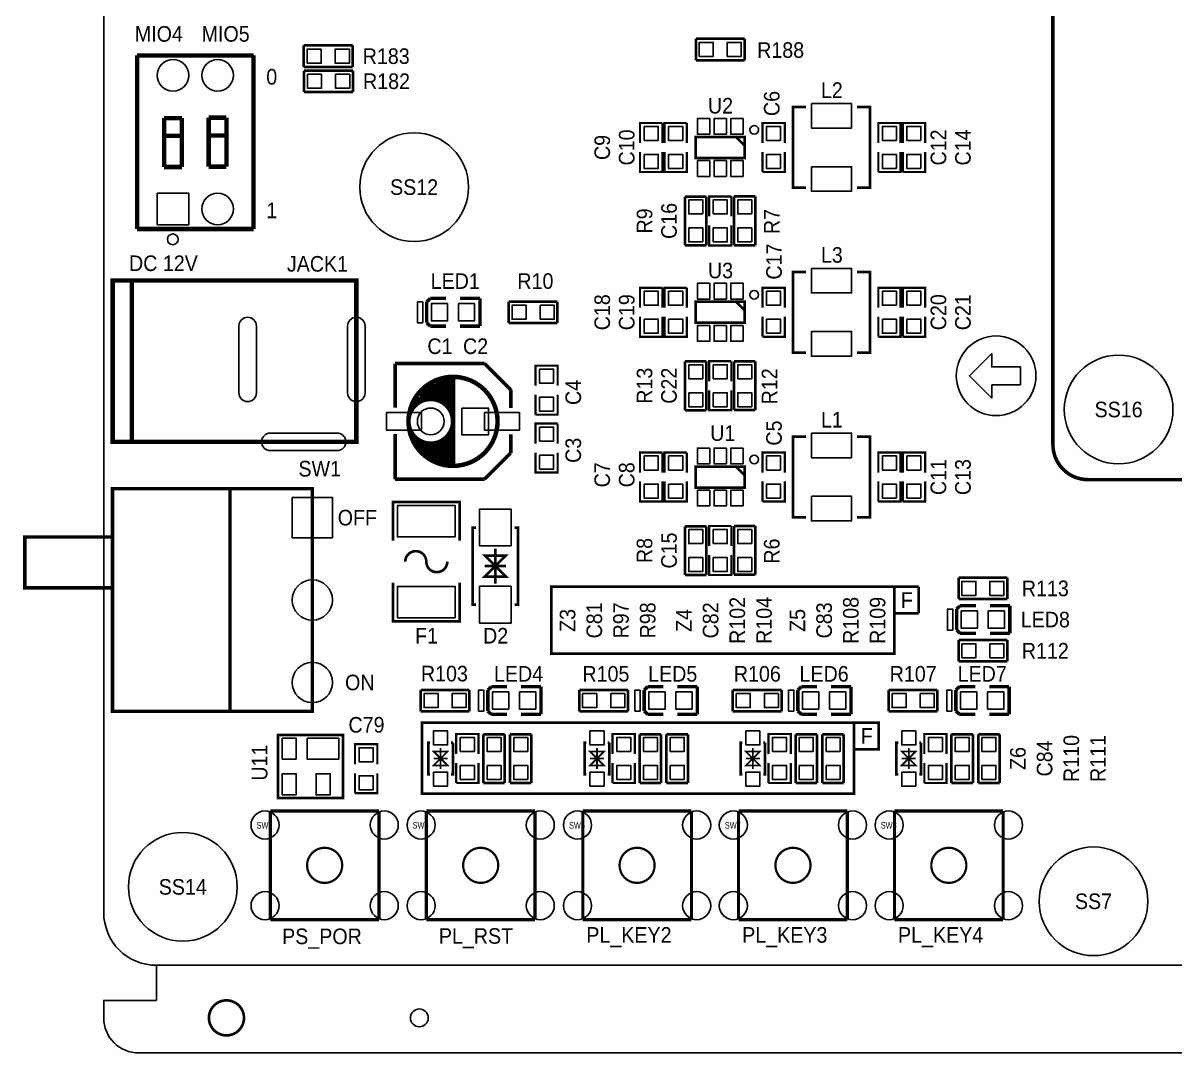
# Model space of a CAD drawing. Extents: x -6 to 181, y -5 to 126.
# Drawn here: x -4.6 to 61.1, y -5 to 53.7 of the extents above; entities that cross this region are included whole.
import ezdxf
from ezdxf.enums import TextEntityAlignment as Align

# ---------------------------------------------------------------- set-up
doc = ezdxf.new("R2010")
doc.units = 0
for name, color, linetype in [('BG_OUTLINE', 140, 'CONTINUOUS'), ('BG_SILKSCREEN_TOP', 30, 'CONTINUOUS'), ('PG_SILKSCREEN_TOP', 254, 'CONTINUOUS'), ('PIN_TOP', 92, 'CONTINUOUS'), ('RD_SILKSCREEN_TOP', 52, 'CONTINUOUS')]:
    doc.layers.add(name, color=color, linetype=linetype)

msp = doc.modelspace()

# ---------------------------------------------------------------- linework, layer by layer
at = {"layer": 'BG_OUTLINE'}
msp.add_lwpolyline([(0, 2.999994), (0, 116.999995, -0.414214), (2.999994, 119.999989), (173.00001, 119.999989, -0.414214), (176.000004, 116.999995), (176.000004, 2.999994, -0.414214), (173.00001, 0), (2.999994, 0, -0.414214)], format="xyb", close=True, dxfattribs=at)
msp.add_lwpolyline([(175.999648, -1.999996), (175.999648, -2.999994, -0.414214), (173.999652, -4.99999), (1.999996, -4.99999, -0.414214), (0, -2.999994), (0, -1.999996), (2.999994, -1.999996), (2.999994, 0)], format="xyb", dxfattribs=at)
at = {"layer": 'BG_OUTLINE', "const_width": 0.1524}
msp.add_lwpolyline([(7.999984, -2.999994, 1), (5.999988, -2.999994, 1), (7.999984, -2.999994)], format="xyb", dxfattribs=at)
at = {"layer": 'BG_SILKSCREEN_TOP'}
for points, const_width in [([(54.138093, 29.69707), (54.138093, 67.696994)], 0.2032), ([(108.137985, 27.697074), (56.138089, 27.697074)], 0.2032), ([(45.085, 17.78), (45.085, 21.59), (25.527, 21.59), (25.527, 17.78), (45.085, 17.78)], 0.1524), ([(45.085, 21.59), (46.482, 21.59)], 0.1524), ([(46.482, 21.59), (46.482, 20.066)], 0.1524), ([(46.482, 20.066), (45.085, 20.066)], 0.1524), ([(18.161, 9.779), (42.799, 9.779), (42.799, 13.843), (18.161, 13.843), (18.161, 9.779)], 0.1524), ([(42.799, 13.843), (44.196, 13.843), (44.196, 12.319), (42.799, 12.319)], 0.1524)]:
    msp.add_lwpolyline(points, dxfattribs=dict(at, const_width=const_width))
for points in [[(4.2418, 41.402, 1), (3.6322, 41.402, 1)], [(53.171954, 33.619084, 1), (48.628249, 33.619084, 1)]]:
    msp.add_lwpolyline(points, format="xyb", close=True, dxfattribs=at)
msp.add_lwpolyline([(50.646101, 33.111084), (50.646101, 32.349084), (49.376101, 33.619084), (50.646101, 34.889084), (50.646101, 34.127084), (52.297101, 34.127084), (52.297101, 33.111084)], close=True, dxfattribs=at)
at = {"layer": 'BG_SILKSCREEN_TOP', "const_width": 0.2032}
msp.add_lwpolyline([(56.138089, 27.697074, -0.414214), (54.138093, 29.69707)], format="xyb", dxfattribs=at)
at = {"layer": 'PG_SILKSCREEN_TOP'}
for points, const_width in [([(33.777022, 52.838909), (36.558322, 52.838909)], 0.1524), ([(33.777022, 51.619709), (33.777022, 52.838909)], 0.1524), ([(36.558322, 52.838909), (36.558322, 51.619709)], 0.1524), ([(1.902028, 41.991559), (1.902028, 51.891565)], 0.254), ([(1.902028, 51.891565), (8.542045, 51.891565)], 0.254), ([(8.542045, 41.991559), (8.542045, 51.891565)], 0.254), ([(11.412322, 51.238709), (11.412322, 52.457909)], 0.1524), ([(11.412322, 52.457909), (14.193622, 52.457909)], 0.1524), ([(14.193622, 52.457909), (14.193622, 51.238709)], 0.1524), ([(14.193622, 51.238709), (11.412322, 51.238709)], 0.1524), ([(36.558322, 51.619709), (33.777022, 51.619709)], 0.1524), ([(11.43, 49.8094), (11.43, 51.0286)], 0.1524), ([(11.43, 51.0286), (14.2113, 51.0286)], 0.1524), ([(14.2113, 51.0286), (14.2113, 49.8094)], 0.1524), ([(14.2113, 49.8094), (11.43, 49.8094)], 0.1524), ([(40.058797, 48.943793), (39.308811, 48.943793), (39.308811, 44.343803), (40.058797, 44.343803)], 0.150012), ([(42.958817, 44.343803), (43.708803, 44.343803), (43.708803, 48.943793), (42.958817, 48.943793)], 0.150012), ([(3.444037, 48.318268), (4.460037, 48.318268)], 0.254), ([(3.444037, 45.524268), (3.444037, 48.318268)], 0.254), ([(4.460037, 45.524268), (4.460037, 48.318268)], 0.254), ([(5.984037, 48.338562), (7.000037, 48.338562)], 0.254), ([(5.984037, 45.544562), (5.984037, 48.338562)], 0.254), ([(7.000037, 45.544562), (7.000037, 48.338562)], 0.254), ([(30.589322, 46.895309), (30.589322, 48.038309), (31.859322, 48.038309)], 0.127), ([(31.859322, 48.038309), (31.859322, 46.895309)], 0.127), ([(31.986322, 46.895309), (31.986322, 48.038309), (33.256322, 48.038309)], 0.127), ([(33.256322, 48.038309), (33.256322, 46.895309)], 0.127), ([(37.574322, 46.895309), (37.574322, 48.038309), (38.844322, 48.038309), (38.844322, 46.895309)], 0.127), ([(44.178322, 46.895309), (44.178322, 48.038309), (45.448322, 48.038309), (45.448322, 46.895309)], 0.127), ([(45.575322, 46.895309), (45.575322, 48.038309), (46.845322, 48.038309), (46.845322, 46.895309)], 0.127), ([(3.444037, 47.302268), (4.333037, 47.302268)], 0.254), ([(5.984037, 47.322562), (6.873037, 47.322562)], 0.254), ([(36.561319, 46.04131), (36.561319, 47.241308), (33.761324, 47.241308), (33.761324, 46.04131), (36.561319, 46.04131)], 0.150012), ([(36.561319, 46.741309), (36.06132, 47.241308)], 0.150012), ([(31.859322, 46.387309), (31.859322, 45.244309), (30.589322, 45.244309), (30.589322, 46.387309)], 0.127), ([(33.256322, 46.387309), (33.256322, 45.244309), (31.986322, 45.244309), (31.986322, 46.387309)], 0.127), ([(38.844322, 46.387309), (38.844322, 45.244309), (37.574322, 45.244309)], 0.127), ([(37.574322, 45.244309), (37.574322, 46.387309)], 0.127), ([(45.448322, 46.387309), (45.448322, 45.244309), (44.178322, 45.244309)], 0.127), ([(44.178322, 45.244309), (44.178322, 46.387309)], 0.127), ([(46.845322, 46.387309), (46.845322, 45.244309), (45.575322, 45.244309)], 0.127), ([(45.575322, 45.244309), (45.575322, 46.387309)], 0.127), ([(3.444037, 45.524268), (4.460037, 45.524268)], 0.254), ([(5.984037, 45.544562), (7.000037, 45.544562)], 0.254), ([(33.154722, 41.053309), (33.154722, 43.834609)], 0.1524), ([(33.154722, 43.834609), (34.373922, 43.834609)], 0.1524), ([(34.373922, 43.834609), (34.373922, 41.053309)], 0.1524), ([(34.526322, 42.704309), (34.526322, 43.847309), (35.796322, 43.847309)], 0.127), ([(35.796322, 43.847309), (35.796322, 42.704309)], 0.127), ([(35.948722, 41.066009), (35.948722, 43.847309)], 0.1524), ([(35.948722, 43.847309), (37.167922, 43.847309)], 0.1524), ([(37.167922, 43.847309), (37.167922, 41.066009)], 0.1524), ([(1.902028, 41.991559), (8.542045, 41.991559)], 0.254), ([(35.796322, 42.196309), (35.796322, 41.053309), (34.526322, 41.053309), (34.526322, 42.196309)], 0.127), ([(34.373922, 41.053309), (33.154722, 41.053309)], 0.1524), ([(37.167922, 41.066009), (35.948722, 41.066009)], 0.1524), ([(40.058797, 39.545793), (39.308811, 39.545793), (39.308811, 34.945803), (40.058797, 34.945803)], 0.150012), ([(42.958817, 34.945803), (43.708803, 34.945803), (43.708803, 39.545793), (42.958817, 39.545793)], 0.150012), ([(0.506095, 39.050824), (14.406093, 39.050824), (14.406093, 29.850842), (0.506095, 29.850842), (0.506095, 39.050824)], 0.254), ([(1.606093, 38.950824), (1.606093, 29.950842)], 0.254), ([(18.621324, 38.033198), (18.421223, 37.840209)], 0.199898), ([(19.521322, 38.033198), (18.621324, 38.033198)], 0.199898), ([(20.321321, 38.033198), (21.456218, 38.033198)], 0.199898), ([(21.456218, 38.033198), (21.456218, 36.45342)], 0.199898), ([(30.589322, 37.497309), (30.589322, 38.640309), (31.859322, 38.640309)], 0.127), ([(31.859322, 38.640309), (31.859322, 37.497309)], 0.127), ([(31.986322, 37.497309), (31.986322, 38.640309), (33.256322, 38.640309)], 0.127), ([(33.256322, 38.640309), (33.256322, 37.497309)], 0.127), ([(37.574322, 37.497309), (37.574322, 38.640309), (38.844322, 38.640309), (38.844322, 37.497309)], 0.127), ([(44.178322, 37.497309), (44.178322, 38.640309), (45.448322, 38.640309), (45.448322, 37.497309)], 0.127), ([(45.575322, 37.497309), (45.575322, 38.640309), (46.845322, 38.640309), (46.845322, 37.497309)], 0.127), ([(18.421223, 37.840209), (18.421223, 36.646409)], 0.199898), ([(23.096322, 36.633709), (23.096322, 37.852909)], 0.1524), ([(23.096322, 37.852909), (25.877622, 37.852909)], 0.1524), ([(25.877622, 37.852909), (25.877622, 36.633709)], 0.1524), ([(36.561319, 36.64331), (36.561319, 37.843308), (33.761324, 37.843308), (33.761324, 36.64331), (36.561319, 36.64331)], 0.150012), ([(36.561319, 37.343309), (36.06132, 37.843308)], 0.150012), ([(31.859322, 36.989309), (31.859322, 35.846309), (30.589322, 35.846309), (30.589322, 36.989309)], 0.127), ([(33.256322, 36.989309), (33.256322, 35.846309), (31.986322, 35.846309), (31.986322, 36.989309)], 0.127), ([(38.844322, 36.989309), (38.844322, 35.846309), (37.574322, 35.846309)], 0.127), ([(37.574322, 35.846309), (37.574322, 36.989309)], 0.127), ([(45.448322, 36.989309), (45.448322, 35.846309), (44.178322, 35.846309)], 0.127), ([(44.178322, 35.846309), (44.178322, 36.989309)], 0.127), ([(46.845322, 36.989309), (46.845322, 35.846309), (45.575322, 35.846309)], 0.127), ([(45.575322, 35.846309), (45.575322, 36.989309)], 0.127), ([(18.421223, 36.646409), (18.621324, 36.45342)], 0.199898), ([(18.621324, 36.45342), (19.521322, 36.45342)], 0.199898), ([(21.456218, 36.45342), (20.321321, 36.45342)], 0.199898), ([(25.877622, 36.633709), (23.096322, 36.633709)], 0.1524), ([(21.72142, 34.320302), (16.621328, 34.320302)], 0.199898), ([(16.621328, 34.320302), (16.621328, 31.807709)], 0.199898), ([(23.221315, 32.820407), (21.72142, 34.320302)], 0.199898), ([(24.620322, 33.052309), (24.620322, 34.195309), (25.890322, 34.195309), (25.890322, 33.052309)], 0.127), ([(33.154722, 31.655309), (33.154722, 34.436609)], 0.1524), ([(33.154722, 34.436609), (34.373922, 34.436609)], 0.1524), ([(34.373922, 34.436609), (34.373922, 31.655309)], 0.1524), ([(34.526322, 33.306309), (34.526322, 34.449309), (35.796322, 34.449309)], 0.127), ([(35.796322, 34.449309), (35.796322, 33.306309)], 0.127), ([(35.948722, 31.668009), (35.948722, 34.449309)], 0.1524), ([(35.948722, 34.449309), (37.167922, 34.449309)], 0.1524), ([(37.167922, 34.449309), (37.167922, 31.668009)], 0.1524), ([(19.921322, 33.560309), (19.921322, 28.480309)], 0.254), ([(19.794322, 32.798309), (18.143322, 32.798309)], 0.254), ([(19.794322, 33.052309), (18.397322, 33.052309)], 0.254), ([(19.921322, 33.306309), (18.905322, 33.306309)], 0.254), ([(23.221315, 31.782309), (23.221315, 32.820407)], 0.199898), ([(35.796322, 32.798309), (35.796322, 31.655309), (34.526322, 31.655309), (34.526322, 32.798309)], 0.127), ([(19.921322, 32.290309), (17.762322, 32.290309)], 0.254), ([(17.889322, 32.163309), (17.762322, 32.163309)], 0.254), ([(19.794322, 32.544309), (18.016322, 32.544309)], 0.254), ([(25.890322, 32.544309), (25.890322, 31.401309), (24.620322, 31.401309)], 0.127), ([(24.620322, 31.401309), (24.620322, 32.544309)], 0.127), ([(19.921322, 32.036309), (19.413322, 32.036309)], 0.254), ([(19.921322, 31.782309), (19.667322, 31.782309)], 0.254), ([(34.373922, 31.655309), (33.154722, 31.655309)], 0.1524), ([(37.167922, 31.668009), (35.948722, 31.668009)], 0.1524), ([(24.620322, 29.750309), (24.620322, 30.893309), (25.890322, 30.893309)], 0.127), ([(25.890322, 30.893309), (25.890322, 29.750309)], 0.127), ([(16.621328, 30.309109), (16.621328, 27.720315)], 0.199898), ([(19.794322, 30.131309), (19.667322, 30.131309)], 0.254), ([(23.221315, 29.220211), (23.221315, 30.283709)], 0.199898), ([(40.058797, 30.147793), (39.308811, 30.147793), (39.308811, 25.547803), (40.058797, 25.547803)], 0.150012), ([(42.958817, 25.547803), (43.708803, 25.547803), (43.708803, 30.147793), (42.958817, 30.147793)], 0.150012), ([(17.889322, 29.877309), (17.762322, 29.877309)], 0.254), ([(19.794322, 29.750309), (17.762322, 29.750309)], 0.254), ([(19.794322, 29.496309), (17.889322, 29.496309)], 0.254), ([(19.794322, 30.004309), (19.413322, 30.004309)], 0.254), ([(19.794322, 29.242309), (18.143322, 29.242309)], 0.254), ([(19.794322, 28.988309), (18.397322, 28.988309)], 0.254), ([(21.72142, 27.720315), (23.221315, 29.220211)], 0.199898), ([(25.890322, 29.242309), (25.890322, 28.099309), (24.620322, 28.099309), (24.620322, 29.242309)], 0.127), ([(30.589322, 28.099309), (30.589322, 29.242309), (31.859322, 29.242309)], 0.127), ([(31.859322, 29.242309), (31.859322, 28.099309)], 0.127), ([(31.986322, 28.099309), (31.986322, 29.242309), (33.256322, 29.242309)], 0.127), ([(33.256322, 29.242309), (33.256322, 28.099309)], 0.127), ([(37.574322, 28.099309), (37.574322, 29.242309), (38.844322, 29.242309), (38.844322, 28.099309)], 0.127), ([(44.178322, 28.099309), (44.178322, 29.242309), (45.448322, 29.242309), (45.448322, 28.099309)], 0.127), ([(45.575322, 28.099309), (45.575322, 29.242309), (46.845322, 29.242309), (46.845322, 28.099309)], 0.127), ([(19.794322, 28.734309), (18.905322, 28.734309)], 0.254), ([(36.561319, 27.24531), (36.561319, 28.445308), (33.761324, 28.445308), (33.761324, 27.24531), (36.561319, 27.24531)], 0.150012), ([(36.561319, 27.945309), (36.06132, 28.445308)], 0.150012), ([(16.621328, 27.720315), (21.72142, 27.720315)], 0.199898), ([(31.859322, 27.591309), (31.859322, 26.448309), (30.589322, 26.448309), (30.589322, 27.591309)], 0.127), ([(33.256322, 27.591309), (33.256322, 26.448309), (31.986322, 26.448309), (31.986322, 27.591309)], 0.127), ([(38.844322, 27.591309), (38.844322, 26.448309), (37.574322, 26.448309)], 0.127), ([(37.574322, 26.448309), (37.574322, 27.591309)], 0.127), ([(45.448322, 27.591309), (45.448322, 26.448309), (44.178322, 26.448309)], 0.127), ([(44.178322, 26.448309), (44.178322, 27.591309)], 0.127), ([(46.845322, 27.591309), (46.845322, 26.448309), (45.575322, 26.448309)], 0.127), ([(45.575322, 26.448309), (45.575322, 27.591309)], 0.127), ([(7.197293, 14.480438), (0.497281, 14.480438), (0.497281, 27.180438), (7.197293, 27.180438)], 0.199898), ([(11.897309, 20.830438), (11.897309, 14.480438), (7.197293, 14.480438), (7.197293, 27.180438), (11.897309, 27.180438), (11.897309, 20.830438)], 0.199898), ([(16.497325, 24.219306), (16.497325, 26.419302), (20.297318, 26.419302), (20.297318, 24.219306)], 0.150012), ([(21.234324, 20.565313), (21.034324, 20.565313), (21.034324, 24.965304), (21.234324, 24.965304)], 0.150012), ([(23.434319, 20.565313), (23.634319, 20.565313), (23.634319, 24.965304), (23.434319, 24.965304)], 0.150012), ([(33.154722, 22.257309), (33.154722, 25.038609)], 0.1524), ([(33.154722, 25.038609), (34.373922, 25.038609)], 0.1524), ([(34.373922, 25.038609), (34.373922, 22.257309)], 0.1524), ([(34.526322, 23.908309), (34.526322, 25.051309), (35.796322, 25.051309)], 0.127), ([(35.796322, 25.051309), (35.796322, 23.908309)], 0.127), ([(35.948722, 22.270009), (35.948722, 25.051309)], 0.1524), ([(35.948722, 25.051309), (37.167922, 25.051309)], 0.1524), ([(37.167922, 25.051309), (37.167922, 22.270009)], 0.1524), ([(0.497281, 24.422506), (-4.502709, 24.422506), (-4.502709, 21.522334), (0.497281, 21.522334), (0.497281, 21.670416)], 0.199898), ([(22.334322, 21.765311), (22.334322, 23.765307)], 0.150012), ([(22.334322, 22.765309), (22.93432, 22.16531), (21.734323, 22.16531), (22.334322, 22.765309), (21.734323, 23.365308), (22.93432, 23.365308), (22.334322, 22.765309)], 0.150012), ([(35.796322, 23.400309), (35.796322, 22.257309), (34.526322, 22.257309), (34.526322, 23.400309)], 0.127), ([(22.93432, 22.765309), (21.734323, 22.765309)], 0.150012), ([(37.167922, 22.270009), (35.948722, 22.270009)], 0.1524), ([(20.297318, 21.819311), (20.297318, 19.619316), (16.497325, 19.619316), (16.497325, 21.819311)], 0.150012), ([(34.373922, 22.257309), (33.154722, 22.257309)], 0.1524), ([(48.763022, 22.104909), (51.544322, 22.104909)], 0.1524), ([(48.763022, 20.885709), (48.763022, 22.104909)], 0.1524), ([(51.544322, 22.104909), (51.544322, 20.885709)], 0.1524), ([(48.847324, 20.507198), (48.647223, 20.314209)], 0.199898), ([(48.647223, 20.314209), (48.647223, 19.120409)], 0.199898), ([(51.544322, 20.885709), (48.763022, 20.885709)], 0.1524), ([(49.747322, 20.507198), (48.847324, 20.507198)], 0.199898), ([(50.547321, 20.507198), (51.682218, 20.507198)], 0.199898), ([(51.682218, 20.507198), (51.682218, 18.92742)], 0.199898), ([(48.647223, 19.120409), (48.847324, 18.92742)], 0.199898), ([(48.763022, 18.548909), (51.544322, 18.548909)], 0.1524), ([(48.763022, 17.329709), (48.763022, 18.548909)], 0.1524), ([(48.847324, 18.92742), (49.747322, 18.92742)], 0.199898), ([(51.682218, 18.92742), (50.547321, 18.92742)], 0.199898), ([(51.544322, 18.548909), (51.544322, 17.329709)], 0.1524), ([(51.544322, 17.329709), (48.763022, 17.329709)], 0.1524), ([(18.071008, 14.488414), (18.071008, 15.707614)], 0.1524), ([(18.071008, 15.707614), (20.852308, 15.707614)], 0.1524), ([(20.852308, 15.707614), (20.852308, 14.488414)], 0.1524), ([(22.10501, 15.887903), (21.904909, 15.694914)], 0.199898), ([(21.904909, 15.694914), (21.904909, 14.501114)], 0.199898), ([(23.005009, 15.887903), (22.10501, 15.887903)], 0.199898), ([(23.805007, 15.887903), (24.939904, 15.887903)], 0.199898), ([(24.939904, 15.887903), (24.939904, 14.308125)], 0.199898), ([(27.117954, 14.488312), (27.117954, 15.707512)], 0.1524), ([(27.117954, 15.707512), (29.899254, 15.707512)], 0.1524), ([(29.899254, 15.707512), (29.899254, 14.488312)], 0.1524), ([(31.024957, 15.887802), (30.824856, 15.694812)], 0.199898), ([(30.824856, 15.694812), (30.824856, 14.501012)], 0.199898), ([(31.924955, 15.887802), (31.024957, 15.887802)], 0.199898), ([(32.724954, 15.887802), (33.859851, 15.887802)], 0.199898), ([(33.859851, 15.887802), (33.859851, 14.308023)], 0.199898), ([(35.880954, 14.488312), (35.880954, 15.707512)], 0.1524), ([(35.880954, 15.707512), (38.662254, 15.707512)], 0.1524), ([(38.662254, 15.707512), (38.662254, 14.488312)], 0.1524), ([(39.787957, 15.887802), (39.587856, 15.694812)], 0.199898), ([(39.587856, 15.694812), (39.587856, 14.501012)], 0.199898), ([(40.687955, 15.887802), (39.787957, 15.887802)], 0.199898), ([(41.487954, 15.887802), (42.622851, 15.887802)], 0.199898), ([(42.622851, 15.887802), (42.622851, 14.308023)], 0.199898), ([(44.770954, 14.488312), (44.770954, 15.707512)], 0.1524), ([(44.770954, 15.707512), (47.552254, 15.707512)], 0.1524), ([(47.552254, 15.707512), (47.552254, 14.488312)], 0.1524), ([(48.804957, 15.887802), (48.604856, 15.694812)], 0.199898), ([(48.604856, 15.694812), (48.604856, 14.501012)], 0.199898), ([(49.704955, 15.887802), (48.804957, 15.887802)], 0.199898), ([(50.504954, 15.887802), (51.639851, 15.887802)], 0.199898), ([(51.639851, 15.887802), (51.639851, 14.308023)], 0.199898), ([(20.852308, 14.488414), (18.071008, 14.488414)], 0.1524), ([(21.904909, 14.501114), (22.10501, 14.308125)], 0.199898), ([(29.899254, 14.488312), (27.117954, 14.488312)], 0.1524), ([(30.824856, 14.501012), (31.024957, 14.308023)], 0.199898), ([(38.662254, 14.488312), (35.880954, 14.488312)], 0.1524), ([(39.587856, 14.501012), (39.787957, 14.308023)], 0.199898), ([(47.552254, 14.488312), (44.770954, 14.488312)], 0.1524), ([(48.604856, 14.501012), (48.804957, 14.308023)], 0.199898), ([(22.10501, 14.308125), (23.005009, 14.308125)], 0.199898), ([(24.939904, 14.308125), (23.805007, 14.308125)], 0.199898), ([(31.024957, 14.308023), (31.924955, 14.308023)], 0.199898), ([(33.859851, 14.308023), (32.724954, 14.308023)], 0.199898), ([(39.787957, 14.308023), (40.687955, 14.308023)], 0.199898), ([(42.622851, 14.308023), (41.487954, 14.308023)], 0.199898), ([(48.804957, 14.308023), (49.704955, 14.308023)], 0.199898), ([(51.639851, 14.308023), (50.504954, 14.308023)], 0.199898), ([(9.943313, 13.135305), (13.643305, 13.135305), (13.643305, 9.535312), (9.943313, 9.535312), (9.943313, 13.135305)], 0.150012), ([(20.103008, 12.050014), (20.103008, 13.193014), (21.373008, 13.193014), (21.373008, 12.050014)], 0.127), ([(21.652408, 10.399014), (21.652408, 13.180314)], 0.1524), ([(21.652408, 13.180314), (22.871608, 13.180314)], 0.1524), ([(22.871608, 13.180314), (22.871608, 10.399014)], 0.1524), ([(23.176408, 10.399014), (23.176408, 13.180314)], 0.1524), ([(23.176408, 13.180314), (24.395608, 13.180314)], 0.1524), ([(24.395608, 13.180314), (24.395608, 10.399014)], 0.1524), ([(29.022954, 12.049912), (29.022954, 13.192912), (30.292954, 13.192912), (30.292954, 12.049912)], 0.127), ([(30.572354, 10.398912), (30.572354, 13.180212)], 0.1524), ([(30.572354, 13.180212), (31.791554, 13.180212)], 0.1524), ([(31.791554, 13.180212), (31.791554, 10.398912)], 0.1524), ([(32.096354, 10.398912), (32.096354, 13.180212)], 0.1524), ([(32.096354, 13.180212), (33.315554, 13.180212)], 0.1524), ([(33.315554, 13.180212), (33.315554, 10.398912)], 0.1524), ([(37.912954, 12.049912), (37.912954, 13.192912), (39.182954, 13.192912), (39.182954, 12.049912)], 0.127), ([(39.462354, 10.398912), (39.462354, 13.180212)], 0.1524), ([(39.462354, 13.180212), (40.681554, 13.180212)], 0.1524), ([(40.681554, 13.180212), (40.681554, 10.398912)], 0.1524), ([(40.986354, 10.398912), (40.986354, 13.180212)], 0.1524), ([(40.986354, 13.180212), (42.205554, 13.180212)], 0.1524), ([(42.205554, 13.180212), (42.205554, 10.398912)], 0.1524), ([(46.802954, 12.049912), (46.802954, 13.192912), (48.072954, 13.192912), (48.072954, 12.049912)], 0.127), ([(48.352354, 10.398912), (48.352354, 13.180212)], 0.1524), ([(48.352354, 13.180212), (49.571554, 13.180212)], 0.1524), ([(49.571554, 13.180212), (49.571554, 10.398912)], 0.1524), ([(49.876354, 10.398912), (49.876354, 13.180212)], 0.1524), ([(49.876354, 13.180212), (51.095554, 13.180212)], 0.1524), ([(51.095554, 13.180212), (51.095554, 10.398912)], 0.1524), ([(14.333322, 11.462309), (14.333322, 12.605309), (15.603322, 12.605309), (15.603322, 11.462309)], 0.127), ([(18.614009, 12.696012), (18.514009, 12.696012), (18.514009, 10.896016), (18.614009, 10.896016)], 0.150012), ([(19.914006, 12.696012), (19.914006, 10.896016), (19.814007, 10.896016)], 0.150012), ([(19.914006, 12.696012), (19.814007, 12.696012)], 0.150012), ([(27.533956, 12.695911), (27.433956, 12.695911), (27.433956, 10.895914), (27.533956, 10.895914)], 0.150012), ([(28.833953, 12.695911), (28.833953, 10.895914), (28.733953, 10.895914)], 0.150012), ([(28.833953, 12.695911), (28.733953, 12.695911)], 0.150012), ([(36.423956, 12.695911), (36.323956, 12.695911), (36.323956, 10.895914), (36.423956, 10.895914)], 0.150012), ([(37.723953, 12.695911), (37.723953, 10.895914), (37.623953, 10.895914)], 0.150012), ([(37.723953, 12.695911), (37.623953, 12.695911)], 0.150012), ([(45.313956, 12.695911), (45.213956, 12.695911), (45.213956, 10.895914), (45.313956, 10.895914)], 0.150012), ([(46.613953, 12.695911), (46.613953, 10.895914), (46.513953, 10.895914)], 0.150012), ([(46.613953, 12.695911), (46.513953, 12.695911)], 0.150012), ([(19.214008, 11.796014), (18.814009, 12.196013), (19.614007, 12.196013), (19.214008, 11.796014), (19.614007, 11.396015), (18.814009, 11.396015), (19.214008, 11.796014)], 0.1), ([(18.814009, 11.796014), (19.614007, 11.796014)], 0.1), ([(19.214008, 12.396013), (19.214008, 11.196015)], 0.1), ([(28.133954, 11.795912), (27.733955, 12.195912), (28.533954, 12.195912), (28.133954, 11.795912), (28.533954, 11.395913), (27.733955, 11.395913), (28.133954, 11.795912)], 0.1), ([(27.733955, 11.795912), (28.533954, 11.795912)], 0.1), ([(28.133954, 12.395911), (28.133954, 11.195914)], 0.1), ([(37.023954, 11.795912), (36.623955, 12.195912), (37.423954, 12.195912), (37.023954, 11.795912), (37.423954, 11.395913), (36.623955, 11.395913), (37.023954, 11.795912)], 0.1), ([(36.623955, 11.795912), (37.423954, 11.795912)], 0.1), ([(37.023954, 12.395911), (37.023954, 11.195914)], 0.1), ([(45.913954, 11.795912), (45.513955, 12.195912), (46.313954, 12.195912), (45.913954, 11.795912), (46.313954, 11.395913), (45.513955, 11.395913), (45.913954, 11.795912)], 0.1), ([(45.513955, 11.795912), (46.313954, 11.795912)], 0.1), ([(45.913954, 12.395911), (45.913954, 11.195914)], 0.1), ([(21.373008, 11.542014), (21.373008, 10.399014), (20.103008, 10.399014)], 0.127), ([(20.103008, 10.399014), (20.103008, 11.542014)], 0.127), ([(30.292954, 11.541912), (30.292954, 10.398912), (29.022954, 10.398912)], 0.127), ([(29.022954, 10.398912), (29.022954, 11.541912)], 0.127), ([(39.182954, 11.541912), (39.182954, 10.398912), (37.912954, 10.398912)], 0.127), ([(37.912954, 10.398912), (37.912954, 11.541912)], 0.127), ([(48.072954, 11.541912), (48.072954, 10.398912), (46.802954, 10.398912)], 0.127), ([(46.802954, 10.398912), (46.802954, 11.541912)], 0.127), ([(15.603322, 10.954309), (15.603322, 9.811309), (14.333322, 9.811309)], 0.127), ([(14.333322, 9.811309), (14.333322, 10.954309)], 0.127), ([(22.871608, 10.399014), (21.652408, 10.399014)], 0.1524), ([(24.395608, 10.399014), (23.176408, 10.399014)], 0.1524), ([(31.791554, 10.398912), (30.572354, 10.398912)], 0.1524), ([(33.315554, 10.398912), (32.096354, 10.398912)], 0.1524), ([(40.681554, 10.398912), (39.462354, 10.398912)], 0.1524), ([(42.205554, 10.398912), (40.986354, 10.398912)], 0.1524), ([(49.571554, 10.398912), (48.352354, 10.398912)], 0.1524), ([(51.095554, 10.398912), (49.876354, 10.398912)], 0.1524), ([(15.70007, 8.800059), (9.49993, 8.800059)], 0.1778), ([(9.49993, 8.800059), (9.49993, 2.599919)], 0.1778), ([(15.70007, 2.599919), (15.70007, 8.800059)], 0.1778), ([(18.399938, 8.800084), (18.399938, 2.599944)], 0.1778), ([(24.600078, 8.800084), (18.399938, 8.800084)], 0.1778), ([(24.600078, 2.599944), (24.600078, 8.800084)], 0.1778), ([(27.319884, 8.799982), (27.319884, 2.599842)], 0.1778), ([(33.520024, 8.799982), (27.319884, 8.799982)], 0.1778), ([(33.520024, 2.599842), (33.520024, 8.799982)], 0.1778), ([(36.209884, 8.799982), (36.209884, 2.599842)], 0.1778), ([(42.410024, 8.799982), (36.209884, 8.799982)], 0.1778), ([(42.410024, 2.599842), (42.410024, 8.799982)], 0.1778), ([(45.099884, 8.799982), (45.099884, 2.599842)], 0.1778), ([(51.300024, 8.799982), (45.099884, 8.799982)], 0.1778), ([(51.300024, 2.599842), (51.300024, 8.799982)], 0.1778), ([(9.49993, 2.599919), (15.70007, 2.599919)], 0.1778), ([(18.399938, 2.599944), (24.600078, 2.599944)], 0.1778), ([(27.319884, 2.599842), (33.520024, 2.599842)], 0.1778), ([(36.209884, 2.599842), (42.410024, 2.599842)], 0.1778), ([(45.099884, 2.599842), (51.300024, 2.599842)], 0.1778)]:
    msp.add_lwpolyline(points, dxfattribs=dict(at, const_width=const_width))
for points in [[(37.351335, 47.641307, 1), (36.851308, 47.641311, 1)], [(37.351335, 47.641307, 1), (36.851308, 47.641311, 1)], [(37.351335, 38.243307, 1), (36.851308, 38.243311, 1)], [(37.351335, 38.243307, 1), (36.851308, 38.243311, 1)], [(37.351335, 28.845307, 1), (36.851308, 28.845311, 1)]]:
    msp.add_lwpolyline(points, format="xyb", close=True, dxfattribs=at)
for points in [[(18.196433, 37.843206), (17.89623, 37.843206), (17.89623, 36.643412), (18.196433, 36.643412)], [(48.422433, 20.317206), (48.12223, 20.317206), (48.12223, 19.117412), (48.422433, 19.117412)], [(21.680119, 15.697911), (21.379917, 15.697911), (21.379917, 14.498117), (21.680119, 14.498117)], [(30.600066, 15.69781), (30.299863, 15.69781), (30.299863, 14.498015), (30.600066, 14.498015)], [(39.363066, 15.69781), (39.062863, 15.69781), (39.062863, 14.498015), (39.363066, 14.498015)], [(48.380066, 15.69781), (48.079863, 15.69781), (48.079863, 14.498015), (48.380066, 14.498015)]]:
    msp.add_lwpolyline(points, close=True, dxfattribs=at)
for points, const_width in [([(22.461322, 31.020309, 1), (17.381322, 31.020309, 1), (22.461322, 31.020309)], 0.254), ([(19.921322, 31.020309, 1.00521), (17.381322, 31.020309)], 0.254), ([(17.381322, 31.020309, 1), (19.921322, 31.020309)], 0.254), ([(18.397322, 23.019309, 1), (17.197324, 23.019309)], 0.150012), ([(18.397322, 23.019309, 1), (19.597319, 23.019309)], 0.150012), ([(13.599998, 5.699989, 1), (11.600002, 5.699989, 1), (13.599998, 5.699989)], 0.127), ([(22.500006, 5.700014, 1), (20.50001, 5.700014, 1), (22.500006, 5.700014)], 0.127), ([(31.419952, 5.699912, 1), (29.419956, 5.699912, 1), (31.419952, 5.699912)], 0.127), ([(40.309952, 5.699912, 1), (38.309956, 5.699912, 1), (40.309952, 5.699912)], 0.127), ([(49.199952, 5.699912, 1), (47.199956, 5.699912, 1), (49.199952, 5.699912)], 0.127)]:
    msp.add_lwpolyline(points, format="xyb", dxfattribs=dict(at, const_width=const_width))
at = {"layer": 'PIN_TOP'}
for points in [[(33.961172, 51.829259), (33.961172, 52.629359), (34.761272, 52.629359), (34.761272, 51.829259)], [(35.561372, 51.829259), (35.561372, 52.629359), (36.361472, 52.629359), (36.361472, 51.829259)], [(12.409272, 52.248359), (12.409272, 51.448259), (11.609172, 51.448259), (11.609172, 52.248359)], [(14.009472, 52.248359), (14.009472, 51.448259), (13.209372, 51.448259), (13.209372, 52.248359)], [(12.42695, 50.81905), (12.42695, 50.01895), (11.62685, 50.01895), (11.62685, 50.81905)], [(14.02715, 50.81905), (14.02715, 50.01895), (13.22705, 50.01895), (13.22705, 50.81905)], [(40.358822, 49.14392), (42.658792, 49.14392), (42.658792, 47.743872), (40.358822, 47.743872)], [(34.56131, 48.291306), (34.56131, 47.391307), (33.861311, 47.391307), (33.861311, 48.291306)], [(35.511321, 48.291306), (35.511321, 47.391307), (34.811322, 47.391307), (34.811322, 48.291306)], [(36.461332, 48.291306), (36.461332, 47.391307), (35.761333, 47.391307), (35.761333, 48.291306)], [(30.824272, 47.841459), (31.624372, 47.841459), (31.624372, 47.041359), (30.824272, 47.041359)], [(32.221272, 47.841459), (33.021372, 47.841459), (33.021372, 47.041359), (32.221272, 47.041359)], [(38.609372, 47.041359), (37.809272, 47.041359), (37.809272, 47.841459), (38.609372, 47.841459)], [(45.213372, 47.041359), (44.413272, 47.041359), (44.413272, 47.841459), (45.213372, 47.841459)], [(46.610372, 47.041359), (45.810272, 47.041359), (45.810272, 47.841459), (46.610372, 47.841459)], [(30.824272, 46.241259), (31.624372, 46.241259), (31.624372, 45.441159), (30.824272, 45.441159)], [(32.221272, 46.241259), (33.021372, 46.241259), (33.021372, 45.441159), (32.221272, 45.441159)], [(38.609372, 45.441159), (37.809272, 45.441159), (37.809272, 46.241259), (38.609372, 46.241259)], [(45.213372, 45.441159), (44.413272, 45.441159), (44.413272, 46.241259), (45.213372, 46.241259)], [(46.610372, 45.441159), (45.810272, 45.441159), (45.810272, 46.241259), (46.610372, 46.241259)], [(34.56131, 45.89131), (34.56131, 44.991312), (33.861311, 44.991312), (33.861311, 45.89131)], [(35.511321, 45.89131), (35.511321, 44.991312), (34.811322, 44.991312), (34.811322, 45.89131)], [(36.461332, 45.89131), (36.461332, 44.991312), (35.761333, 44.991312), (35.761333, 45.89131)], [(40.358822, 45.543724), (42.658792, 45.543724), (42.658792, 44.143676), (40.358822, 44.143676)], [(3.051988, 42.231513), (3.051988, 44.031611), (4.852086, 44.031611), (4.852086, 42.231513)], [(33.364272, 43.650459), (34.164372, 43.650459), (34.164372, 42.850359), (33.364272, 42.850359)], [(34.761272, 43.650459), (35.561372, 43.650459), (35.561372, 42.850359), (34.761272, 42.850359)], [(36.958372, 42.850359), (36.158272, 42.850359), (36.158272, 43.650459), (36.958372, 43.650459)], [(33.364272, 42.050259), (34.164372, 42.050259), (34.164372, 41.250159), (33.364272, 41.250159)], [(34.761272, 42.050259), (35.561372, 42.050259), (35.561372, 41.250159), (34.761272, 41.250159)], [(36.958372, 41.250159), (36.158272, 41.250159), (36.158272, 42.050259), (36.958372, 42.050259)], [(40.358822, 39.74592), (42.658792, 39.74592), (42.658792, 38.345872), (40.358822, 38.345872)], [(34.56131, 38.893305), (34.56131, 37.993307), (33.861311, 37.993307), (33.861311, 38.893305)], [(35.511321, 38.893305), (35.511321, 37.993307), (34.811322, 37.993307), (34.811322, 38.893305)], [(36.461332, 38.893305), (36.461332, 37.993307), (35.761333, 37.993307), (35.761333, 38.893305)], [(30.824272, 38.443459), (31.624372, 38.443459), (31.624372, 37.643359), (30.824272, 37.643359)], [(32.221272, 38.443459), (33.021372, 38.443459), (33.021372, 37.643359), (32.221272, 37.643359)], [(38.609372, 37.643359), (37.809272, 37.643359), (37.809272, 38.443459), (38.609372, 38.443459)], [(45.213372, 37.643359), (44.413272, 37.643359), (44.413272, 38.443459), (45.213372, 38.443459)], [(46.610372, 37.643359), (45.810272, 37.643359), (45.810272, 38.443459), (46.610372, 38.443459)], [(19.616166, 37.733275), (19.616166, 36.753343), (18.686272, 36.753343), (18.686272, 37.733275)], [(21.156168, 37.733275), (21.156168, 36.753343), (20.226274, 36.753343), (20.226274, 37.733275)], [(24.093272, 37.643359), (24.093272, 36.843259), (23.293172, 36.843259), (23.293172, 37.643359)], [(25.693472, 37.643359), (25.693472, 36.843259), (24.893372, 36.843259), (24.893372, 37.643359)], [(30.824272, 36.843259), (31.624372, 36.843259), (31.624372, 36.043159), (30.824272, 36.043159)], [(32.221272, 36.843259), (33.021372, 36.843259), (33.021372, 36.043159), (32.221272, 36.043159)], [(38.609372, 36.043159), (37.809272, 36.043159), (37.809272, 36.843259), (38.609372, 36.843259)], [(45.213372, 36.043159), (44.413272, 36.043159), (44.413272, 36.843259), (45.213372, 36.843259)], [(46.610372, 36.043159), (45.810272, 36.043159), (45.810272, 36.843259), (46.610372, 36.843259)], [(34.56131, 36.49331), (34.56131, 35.593312), (33.861311, 35.593312), (33.861311, 36.49331)], [(35.511321, 36.49331), (35.511321, 35.593312), (34.811322, 35.593312), (34.811322, 36.49331)], [(36.461332, 36.49331), (36.461332, 35.593312), (35.761333, 35.593312), (35.761333, 36.49331)], [(40.358822, 36.145724), (42.658792, 36.145724), (42.658792, 34.745676), (40.358822, 34.745676)], [(33.364272, 34.252459), (34.164372, 34.252459), (34.164372, 33.452359), (33.364272, 33.452359)], [(34.761272, 34.252459), (35.561372, 34.252459), (35.561372, 33.452359), (34.761272, 33.452359)], [(36.958372, 33.452359), (36.158272, 33.452359), (36.158272, 34.252459), (36.958372, 34.252459)], [(25.655372, 33.198359), (24.855272, 33.198359), (24.855272, 33.998459), (25.655372, 33.998459)], [(25.655372, 31.598159), (24.855272, 31.598159), (24.855272, 32.398259), (25.655372, 32.398259)], [(33.364272, 32.652259), (34.164372, 32.652259), (34.164372, 31.852159), (33.364272, 31.852159)], [(34.761272, 32.652259), (35.561372, 32.652259), (35.561372, 31.852159), (34.761272, 31.852159)], [(36.958372, 31.852159), (36.158272, 31.852159), (36.158272, 32.652259), (36.958372, 32.652259)], [(20.429322, 31.782309), (21.953322, 31.782309), (21.953322, 30.258309), (20.429322, 30.258309)], [(16.121736, 31.520689), (18.120716, 31.520689), (18.120716, 30.519929), (16.121736, 30.519929)], [(21.721928, 31.520689), (23.720908, 31.520689), (23.720908, 30.519929), (21.721928, 30.519929)], [(24.855272, 30.696459), (25.655372, 30.696459), (25.655372, 29.896359), (24.855272, 29.896359)], [(40.358822, 30.34792), (42.658792, 30.34792), (42.658792, 28.947872), (40.358822, 28.947872)], [(24.855272, 29.096259), (25.655372, 29.096259), (25.655372, 28.296159), (24.855272, 28.296159)], [(30.824272, 29.045459), (31.624372, 29.045459), (31.624372, 28.245359), (30.824272, 28.245359)], [(32.221272, 29.045459), (33.021372, 29.045459), (33.021372, 28.245359), (32.221272, 28.245359)], [(34.56131, 29.495306), (34.56131, 28.595307), (33.861311, 28.595307), (33.861311, 29.495306)], [(35.511321, 29.495306), (35.511321, 28.595307), (34.811322, 28.595307), (34.811322, 29.495306)], [(36.461332, 29.495306), (36.461332, 28.595307), (35.761333, 28.595307), (35.761333, 29.495306)], [(38.609372, 28.245359), (37.809272, 28.245359), (37.809272, 29.045459), (38.609372, 29.045459)], [(45.213372, 28.245359), (44.413272, 28.245359), (44.413272, 29.045459), (45.213372, 29.045459)], [(46.610372, 28.245359), (45.810272, 28.245359), (45.810272, 29.045459), (46.610372, 29.045459)], [(30.824272, 27.445259), (31.624372, 27.445259), (31.624372, 26.645159), (30.824272, 26.645159)], [(32.221272, 27.445259), (33.021372, 27.445259), (33.021372, 26.645159), (32.221272, 26.645159)], [(34.56131, 27.09531), (34.56131, 26.195312), (33.861311, 26.195312), (33.861311, 27.09531)], [(35.511321, 27.09531), (35.511321, 26.195312), (34.811322, 26.195312), (34.811322, 27.09531)], [(36.461332, 27.09531), (36.461332, 26.195312), (35.761333, 26.195312), (35.761333, 27.09531)], [(38.609372, 26.645159), (37.809272, 26.645159), (37.809272, 27.445259), (38.609372, 27.445259)], [(45.213372, 26.645159), (44.413272, 26.645159), (44.413272, 27.445259), (45.213372, 27.445259)], [(46.610372, 26.645159), (45.810272, 26.645159), (45.810272, 27.445259), (46.610372, 27.445259)], [(10.747312, 26.680452), (13.047307, 26.680452), (13.047307, 24.380457), (10.747312, 24.380457)], [(40.358822, 26.747724), (42.658792, 26.747724), (42.658792, 25.347676), (40.358822, 25.347676)], [(20.047306, 24.434292), (16.747338, 24.434292), (16.747338, 26.214324), (20.047306, 26.214324)], [(23.23432, 23.915307), (21.434323, 23.915307), (21.434323, 26.015302), (23.23432, 26.015302)], [(33.364272, 24.854459), (34.164372, 24.854459), (34.164372, 24.054359), (33.364272, 24.054359)], [(34.761272, 24.854459), (35.561372, 24.854459), (35.561372, 24.054359), (34.761272, 24.054359)], [(36.958372, 24.054359), (36.158272, 24.054359), (36.158272, 24.854459), (36.958372, 24.854459)], [(33.364272, 23.254259), (34.164372, 23.254259), (34.164372, 22.454159), (33.364272, 22.454159)], [(34.761272, 23.254259), (35.561372, 23.254259), (35.561372, 22.454159), (34.761272, 22.454159)], [(36.958372, 22.454159), (36.158272, 22.454159), (36.158272, 23.254259), (36.958372, 23.254259)], [(48.947172, 21.095259), (48.947172, 21.895359), (49.747272, 21.895359), (49.747272, 21.095259)], [(50.547372, 21.095259), (50.547372, 21.895359), (51.347472, 21.895359), (51.347472, 21.095259)], [(20.047306, 19.824294), (16.747338, 19.824294), (16.747338, 21.604326), (20.047306, 21.604326)], [(23.23432, 19.515315), (21.434323, 19.515315), (21.434323, 21.615311), (23.23432, 21.615311)], [(49.842166, 20.207275), (49.842166, 19.227343), (48.912272, 19.227343), (48.912272, 20.207275)], [(51.382168, 20.207275), (51.382168, 19.227343), (50.452274, 19.227343), (50.452274, 20.207275)], [(48.947172, 17.539259), (48.947172, 18.339359), (49.747272, 18.339359), (49.747272, 17.539259)], [(50.547372, 17.539259), (50.547372, 18.339359), (51.347472, 18.339359), (51.347472, 17.539259)], [(19.067958, 15.498064), (19.067958, 14.697964), (18.267858, 14.697964), (18.267858, 15.498064)], [(20.668158, 15.498064), (20.668158, 14.697964), (19.868058, 14.697964), (19.868058, 15.498064)], [(23.099852, 15.58798), (23.099852, 14.608048), (22.169958, 14.608048), (22.169958, 15.58798)], [(24.639854, 15.58798), (24.639854, 14.608048), (23.70996, 14.608048), (23.70996, 15.58798)], [(28.114904, 15.497962), (28.114904, 14.697862), (27.314804, 14.697862), (27.314804, 15.497962)], [(29.715104, 15.497962), (29.715104, 14.697862), (28.915004, 14.697862), (28.915004, 15.497962)], [(32.019799, 15.587878), (32.019799, 14.607946), (31.089905, 14.607946), (31.089905, 15.587878)], [(33.559801, 15.587878), (33.559801, 14.607946), (32.629907, 14.607946), (32.629907, 15.587878)], [(36.877904, 15.497962), (36.877904, 14.697862), (36.077804, 14.697862), (36.077804, 15.497962)], [(38.478104, 15.497962), (38.478104, 14.697862), (37.678004, 14.697862), (37.678004, 15.497962)], [(40.782799, 15.587878), (40.782799, 14.607946), (39.852905, 14.607946), (39.852905, 15.587878)], [(42.322801, 15.587878), (42.322801, 14.607946), (41.392907, 14.607946), (41.392907, 15.587878)], [(45.767904, 15.497962), (45.767904, 14.697862), (44.967804, 14.697862), (44.967804, 15.497962)], [(47.368104, 15.497962), (47.368104, 14.697862), (46.568004, 14.697862), (46.568004, 15.497962)], [(49.799799, 15.587878), (49.799799, 14.607946), (48.869905, 14.607946), (48.869905, 15.587878)], [(51.339801, 15.587878), (51.339801, 14.607946), (50.409907, 14.607946), (50.409907, 15.587878)], [(18.814009, 13.371017), (19.614007, 13.371017), (19.614007, 12.571019), (18.814009, 12.571019)], [(27.733955, 13.370916), (28.533954, 13.370916), (28.533954, 12.570917), (27.733955, 12.570917)], [(36.623955, 13.370916), (37.423954, 13.370916), (37.423954, 12.570917), (36.623955, 12.570917)], [(45.513955, 13.370916), (46.313954, 13.370916), (46.313954, 12.570917), (45.513955, 12.570917)], [(10.978159, 11.751361), (10.178059, 11.751361), (10.178059, 12.951257), (10.978159, 12.951257)], [(13.408558, 11.751361), (11.60846, 11.751361), (11.60846, 12.951257), (13.408558, 12.951257)], [(21.138058, 12.196064), (20.337958, 12.196064), (20.337958, 12.996164), (21.138058, 12.996164)], [(21.861958, 12.996164), (22.662058, 12.996164), (22.662058, 12.196064), (21.861958, 12.196064)], [(23.385958, 12.996164), (24.186058, 12.996164), (24.186058, 12.196064), (23.385958, 12.196064)], [(30.058004, 12.195962), (29.257904, 12.195962), (29.257904, 12.996062), (30.058004, 12.996062)], [(30.781904, 12.996062), (31.582004, 12.996062), (31.582004, 12.195962), (30.781904, 12.195962)], [(32.305904, 12.996062), (33.106004, 12.996062), (33.106004, 12.195962), (32.305904, 12.195962)], [(38.948004, 12.195962), (38.147904, 12.195962), (38.147904, 12.996062), (38.948004, 12.996062)], [(39.671904, 12.996062), (40.472004, 12.996062), (40.472004, 12.195962), (39.671904, 12.195962)], [(41.195904, 12.996062), (41.996004, 12.996062), (41.996004, 12.195962), (41.195904, 12.195962)], [(47.838004, 12.195962), (47.037904, 12.195962), (47.037904, 12.996062), (47.838004, 12.996062)], [(48.561904, 12.996062), (49.362004, 12.996062), (49.362004, 12.195962), (48.561904, 12.195962)], [(50.085904, 12.996062), (50.886004, 12.996062), (50.886004, 12.195962), (50.085904, 12.195962)], [(15.368372, 11.608359), (14.568272, 11.608359), (14.568272, 12.408459), (15.368372, 12.408459)], [(21.138058, 10.595864), (20.337958, 10.595864), (20.337958, 11.395964), (21.138058, 11.395964)], [(21.861958, 11.395964), (22.662058, 11.395964), (22.662058, 10.595864), (21.861958, 10.595864)], [(23.385958, 11.395964), (24.186058, 11.395964), (24.186058, 10.595864), (23.385958, 10.595864)], [(30.058004, 10.595762), (29.257904, 10.595762), (29.257904, 11.395862), (30.058004, 11.395862)], [(30.781904, 11.395862), (31.582004, 11.395862), (31.582004, 10.595762), (30.781904, 10.595762)], [(32.305904, 11.395862), (33.106004, 11.395862), (33.106004, 10.595762), (32.305904, 10.595762)], [(38.948004, 10.595762), (38.147904, 10.595762), (38.147904, 11.395862), (38.948004, 11.395862)], [(39.671904, 11.395862), (40.472004, 11.395862), (40.472004, 10.595762), (39.671904, 10.595762)], [(41.195904, 11.395862), (41.996004, 11.395862), (41.996004, 10.595762), (41.195904, 10.595762)], [(47.838004, 10.595762), (47.037904, 10.595762), (47.037904, 11.395862), (47.838004, 11.395862)], [(48.561904, 11.395862), (49.362004, 11.395862), (49.362004, 10.595762), (48.561904, 10.595762)], [(50.085904, 11.395862), (50.886004, 11.395862), (50.886004, 10.595762), (50.085904, 10.595762)], [(10.978159, 9.719361), (10.178059, 9.719361), (10.178059, 10.919257), (10.978159, 10.919257)], [(12.908559, 9.719361), (12.108459, 9.719361), (12.108459, 10.919257), (12.908559, 10.919257)], [(15.368372, 10.008159), (14.568272, 10.008159), (14.568272, 10.808259), (15.368372, 10.808259)], [(18.814009, 11.021009), (19.614007, 11.021009), (19.614007, 10.221011), (18.814009, 10.221011)], [(27.733955, 11.020908), (28.533954, 11.020908), (28.533954, 10.220909), (27.733955, 10.220909)], [(36.623955, 11.020908), (37.423954, 11.020908), (37.423954, 10.220909), (36.623955, 10.220909)], [(45.513955, 11.020908), (46.313954, 11.020908), (46.313954, 10.220909), (45.513955, 10.220909)]]:
    msp.add_lwpolyline(points, close=True, dxfattribs=at)
for points in [[(8.706104, 36.455833), (8.706104, 32.645833, -1), (7.706106, 32.645833), (7.706106, 36.455833, -1)], [(14.906092, 36.455833), (14.906092, 32.645833, -1), (13.906094, 32.645833), (13.906094, 36.455833, -1)], [(9.501099, 30.350841), (13.311099, 30.350841, -1), (13.311099, 29.350843), (9.501099, 29.350843, -1)]]:
    msp.add_lwpolyline(points, format="xyb", close=True, dxfattribs=at)
for centre, radius in [((3.952037, 50.751562), 0.900049), ((6.492037, 50.751562), 0.900049), ((17.702733, 44.379947), 3.099994), ((6.492037, 43.131562), 0.900049), ((57.884085, 31.697066), 3.099994), ((18.651322, 31.020309), 0.762), ((11.897309, 20.830438), 1.149998), ((11.897309, 16.130422), 1.149998), ((9.199956, 7.999959), 0.8001), ((16.000044, 7.999959), 0.8001), ((18.099964, 7.999984), 0.8001), ((24.900052, 7.999984), 0.8001), ((27.01991, 7.999882), 0.8001), ((33.819998, 7.999882), 0.8001), ((35.90991, 7.999882), 0.8001), ((42.709998, 7.999882), 0.8001), ((44.79991, 7.999882), 0.8001), ((51.599998, 7.999882), 0.8001), ((4.507509, 4.472407), 3.099994), ((56.452795, 3.650209), 3.099994), ((9.199956, 3.400019), 0.8001), ((16.000044, 3.400019), 0.8001), ((18.099964, 3.400044), 0.8001), ((24.900052, 3.400044), 0.8001), ((27.01991, 3.399942), 0.8001), ((33.819998, 3.399942), 0.8001), ((35.90991, 3.399942), 0.8001), ((42.709998, 3.399942), 0.8001), ((44.79991, 3.399942), 0.8001), ((51.599998, 3.399942), 0.8001), ((17.999964, -2.999994), 0.508)]:
    msp.add_circle(centre, radius, dxfattribs=at)

# ---------------------------------------------------------------- texts
at = {"layer": 'BG_SILKSCREEN_TOP', "width": 0.942857}
for s, p in [('MIO4', (1.773022, 52.673809)), ('MIO5', (5.583022, 52.673809)), ('0', (9.271, 50.2285)), ('1', (9.271, 42.6085)), ('DC 12V', (1.442822, 39.592809)), ('OFF', (13.345109, 25.085954)), ('F', (45.466, 20.3835)), ('ON', (13.764209, 15.685922)), ('F', (43.18, 12.6365)), ('PS_POR', (10.1727, 1.2065)), ('PL_RST', (19.1135, 1.227658)), ('PL_KEY2', (27.524354, 1.287501)), ('PL_KEY3', (36.414354, 1.287501)), ('PL_KEY4', (45.304354, 1.287501))]:
    msp.add_text(s, height=0.889, dxfattribs=at).set_placement(p)
at = {"layer": 'RD_SILKSCREEN_TOP'}
for s, height, width, p in [('R188', 0.889, 0.942857, (38.608, 51.7525)), ('R183', 0.889, 0.942857, (16.111322, 51.403809)), ('R182', 0.889, 0.942857, (16.129, 49.9745)), ('L2', 0.889, 0.942857, (41.529, 49.4665)), ('U2', 0.889, 0.942857, (35.179, 48.5775)), ('SS12', 0.889, 0.942857, (17.702733, 43.935447)), ('L3', 0.889, 0.942857, (41.529, 40.0685)), ('JACK1', 0.889, 0.942857, (12.192, 39.5605)), ('U3', 0.889, 0.942857, (35.179, 39.1795)), ('LED1', 0.889, 0.942857, (20.048322, 38.576809)), ('R10', 0.889, 0.942857, (24.620322, 38.576809)), ('C1', 0.889, 0.942857, (19.177, 34.8615)), ('C2', 0.889, 0.942857, (21.209, 34.8615)), ('L1', 0.889, 0.942857, (41.529, 30.6705)), ('SS16', 0.889, 0.942857, (57.884085, 31.252566)), ('U1', 0.889, 0.942857, (35.306, 29.9085)), ('SW1', 0.889, 0.942857, (12.319, 27.8765)), ('R113', 0.889, 0.942857, (53.703322, 21.050809)), ('LED8', 0.889, 0.942857, (53.703322, 19.272809)), ('F1', 0.889, 0.942857, (18.415, 18.3515)), ('D2', 0.889, 0.942857, (22.352, 18.3515)), ('R112', 0.889, 0.942857, (53.703322, 17.494809)), ('R103', 0.889, 0.942857, (19.431, 16.1925)), ('LED4', 0.889, 0.942857, (23.659008, 16.177514)), ('R105', 0.889, 0.942857, (28.641954, 16.177412)), ('LED5', 0.889, 0.942857, (32.451954, 16.177412)), ('R106', 0.889, 0.942857, (37.277954, 16.177412)), ('LED6', 0.889, 0.942857, (41.087954, 16.177412)), ('R107', 0.889, 0.942857, (46.167954, 16.177412)), ('LED7', 0.889, 0.942857, (50.104954, 16.177412)), ('C79', 0.889, 0.942857, (14.986, 13.2715)), ('SW3', 0.381, 0.8, (9.171, 7.795489)), ('SW5', 0.381, 0.8, (18.071008, 7.795514)), ('SW6', 0.381, 0.8, (26.990954, 7.795412)), ('SW7', 0.381, 0.8, (35.880954, 7.795412)), ('SW8', 0.381, 0.8, (44.770954, 7.795412)), ('SS14', 0.889, 0.942857, (4.507509, 4.027907)), ('SS7', 0.889, 0.942857, (56.452795, 3.205709))]:
    msp.add_text(s, height=height, dxfattribs=dict(at, width=width)).set_placement(p, align=Align.CENTER)
at = {"layer": 'RD_SILKSCREEN_TOP', "width": 0.942857}
for s, p in [('C6', (38.5445, 49.149)), ('C10', (30.271822, 46.640953)), ('C12', (48.051822, 46.640953)), ('C14', (49.448822, 46.640953)), ('C9', (28.874822, 46.640953)), ('C16', (32.684822, 42.449953)), ('R9', (31.287822, 42.449953)), ('R7', (38.5445, 42.418)), ('C17', (38.6715, 40.132)), ('C18', (28.874822, 37.242953)), ('C19', (30.271822, 37.242953)), ('C20', (48.051822, 37.242953)), ('C21', (49.448822, 37.242953)), ('R13', (31.287822, 33.051953)), ('C22', (32.684822, 33.051953)), ('R12', (38.4175, 33.02)), ('C4', (27.223822, 32.670953)), ('C5', (38.6715, 30.353)), ('C3', (27.223822, 29.368953)), ('C7', (28.874822, 27.971953)), ('C8', (30.271822, 27.971953)), ('C11', (48.051822, 27.844953)), ('C13', (49.448822, 27.844953)), ('R8', (31.287822, 23.653953)), ('C15', (32.684822, 23.653953)), ('R6', (38.5445, 23.622)), ('C81', (28.421508, 19.669658)), ('R97', (29.945508, 19.669658)), ('R98', (31.469508, 19.669658)), ('C82', (35.055454, 19.669557)), ('R102', (36.579454, 19.669557)), ('R104', (38.103454, 19.669557)), ('C83', (41.532454, 19.669557)), ('R108', (43.056454, 19.669557)), ('R109', (44.580454, 19.669557)), ('Z3', (26.897508, 19.669658)), ('Z4', (33.531454, 19.669557)), ('Z5', (40.008454, 19.669557)), ('U11', (9.3345, 11.557)), ('C84', (54.105454, 11.795557)), ('R110', (55.629454, 11.795557)), ('R111', (57.153454, 11.795557)), ('Z6', (52.581454, 11.795557))]:
    msp.add_text(s, height=0.889, rotation=90, dxfattribs=at).set_placement(p, align=Align.CENTER)

doc.saveas('drawing.dxf')
